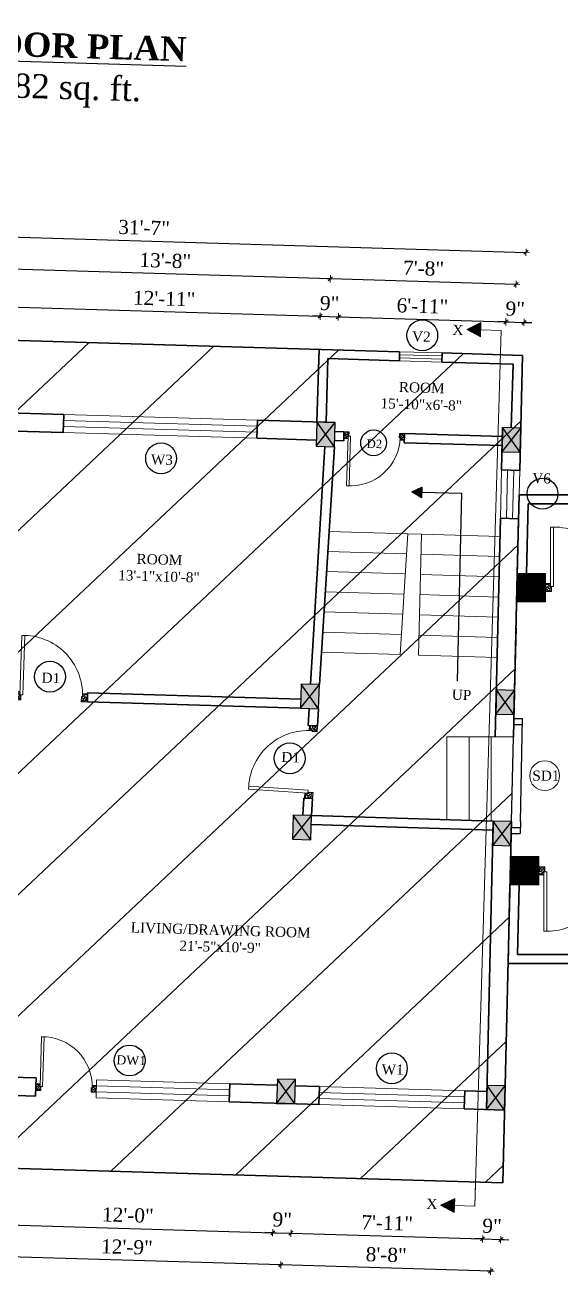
# Model space of a CAD drawing. Header units: inches. Extents: x 4069 to 291496, y -47643 to 12535.
# Drawn here: x 132192 to 132457, y -21472 to -20852 of the extents above; entities that cross this region are included whole.
import ezdxf

# ---------------------------------------------------------------- set-up
doc = ezdxf.new("R2010")
doc.units = ezdxf.units.IN
doc.header["$LTSCALE"] = 5
doc.header["$MEASUREMENT"] = 0
for name, color, linetype, lineweight in [('A-WALL', 7, 'Continuous', 9), ('Dimension', 7, 'Continuous', 18), ('DOOR', 62, 'Continuous', 0), ('Dw', 2, 'Continuous', 18), ('tefriş', 30, 'Continuous', 9)]:
    doc.layers.add(name, color=color, linetype=linetype, lineweight=lineweight)
doc.layers.add('dim line', color=7, linetype='Continuous', lineweight=15, true_color=0xfab2b2)
doc.layers.add('TEXT', color=6, linetype='Continuous')
doc.layers.add('WALL', color=7, linetype='Continuous')
doc.styles.add('ordinary', font='times.ttf')
doc.dimstyles.new('Copy of 96', dxfattribs={"dimtxt": 7, "dimasz": 4, "dimexe": 0.5, "dimexo": 0.5, "dimgap": 3, "dimtad": 1, "dimdec": 1, "dimzin": 11, "dimdsep": 46, "dimlunit": 4, "dimtxsty": 'ordinary', "dimblk": 'OBLIQUE', "dimcen": 0.09, "dimse1": 1, "dimse2": 1, "dimclrt": 6, "dimazin": 0, "dimtfac": 1, "dimtdec": 1, "dimtix": 1, "dimtmove": 2, "dimatfit": 3, "dimldrblk": 'leader', "dimfxl": 0.5, "dimfxlon": 1, "dimtolj": 1, "dimtzin": 0, "dimarcsym": 0})

# ---------------------------------------------------------------- blocks, each defined once
blk = doc.blocks.new('C1a')
at = {"color": 1, "ltscale": 5}
for p, q in [((18657.75, 4625.76), (18648.75, 4625.76)), ((18648.75, 4625.76), (18648.82, 4613.76)), ((18657.82, 4613.76), (18657.75, 4625.76)), ((18648.82, 4613.76), (18657.82, 4613.76))]:
    blk.add_line(p, q, dxfattribs=at)
blk = doc.blocks.new('A$C27B36B59')
at = {"layer": 'DOOR'}
for p, q in [((0, 4), (0, 0)), ((2.5, 4), (0, 4)), ((0, 0), (3, 0)), ((2.5, 2.5), (2.5, 4)), ((3, 2.5), (2.5, 2.5)), ((3, 0), (3, 2.5))]:
    blk.add_line(p, q, dxfattribs=at)
for centre, radius, start, end in [((-1.4, -0.54), 4.75, 22.14107, 72.83803), ((1.34, 2.09), 1.64, 45.13802, 144.89476), ((2.21, 0.3), 2.49, 83.31492, 152.65798), ((0.13, 0.37), 2.05, 349.48753, 93.68048), ((1.96, -0.47), 2.01, 58.74475, 166.49498), ((-0.06, 0.32), 1.13, 343.54197, 86.94698), ((2.08, -0.4), 1.17, 38.28162, 160.15192)]:
    blk.add_arc(centre, radius, start, end, dxfattribs=at)
blk = doc.blocks.new('D2')
at = {"layer": 'DOOR'}
for p, q in [((74473.95, 24047.59), (74473.95, 24018.09)), ((74473.95, 24047.59), (74475.45, 24047.59)), ((74475.45, 24047.59), (74475.45, 24018.13))]:
    blk.add_line(p, q, dxfattribs=at)
blk.add_arc((74473.95, 24047.59), 29.5, 180, 272.9146, dxfattribs=at)
at = {"layer": 'DOOR', "xscale": -1, "rotation": 180}
blk.add_blockref('A$C27B36B59', (74441.95, 24050.09), dxfattribs=at)
at = {"layer": 'DOOR', "rotation": 180}
blk.add_blockref('A$C27B36B59', (74477.95, 24050.09), dxfattribs=at)
blk = doc.blocks.new('x-x')
at = {"ltscale": 5}
for points in [[(11364.03, -701.52), (11364.03, -694.51), (11357.15, -698.09)], [(11364.03, -1135.52), (11364.03, -1128.51), (11357.15, -1132.09)]]:
    blk.add_hatch(color=256, dxfattribs=at).paths.add_polyline_path(points)
for p, q in [((11364.03, -694.51), (11357.15, -698.09)), ((11364.03, -701.52), (11364.03, -694.51)), ((11357.15, -698.09), (11364.03, -701.52)), ((11374.13, -698.09), (11364.03, -698.09)), ((11374.13, -698.09), (11374.13, -1132.09)), ((11364.03, -1128.51), (11357.15, -1132.09)), ((11364.03, -1135.52), (11364.03, -1128.51)), ((11357.15, -1132.09), (11364.03, -1135.52)), ((11374.13, -1132.09), (11364.03, -1132.09))]:
    blk.add_line(p, q, dxfattribs=at)
at = {"layer": 'A-WALL', "color": 1, "ltscale": 5}
blk.add_line((11374.13, -1120.09), (11374.13, -1132.09), dxfattribs=at)
at = {"layer": 'TEXT', "style": 'ordinary'}
for p in [(11350.08, -700.97), (11350.08, -1134.1)]:
    blk.add_text('X', height=5, dxfattribs=at).set_placement(p)
blk = doc.blocks.new('oblique')
at = {"color": 0, "lineweight": -2}
blk.add_line((0.25, 0.25), (-0.25, -0.25), dxfattribs=at)
at = {"layer": 'dim line', "lineweight": 9}
for p, q in [((-0.4375, 0), (0.4375, 0)), ((0, 0.4375), (0, -0.4375))]:
    blk.add_line(p, q, dxfattribs=at)
blk = doc.blocks.new('*D3488')
at = {"layer": 'A-WALL', "color": 0, "lineweight": -2, "ltscale": 50, "transparency": 16777216}
blk.add_line((132422.38, -21469.23), (132318.42, -21466.12), dxfattribs=at)
at = {"layer": 'Defpoints', "color": 0, "ltscale": 50, "transparency": 16777216}
for p in [(132320.81, -21386.23), (132424.76, -21389.33), (132318.42, -21466.12)]:
    blk.add_point(p, dxfattribs=at)
at = {"layer": 'A-WALL', "color": 0, "lineweight": -2, "ltscale": 50, "transparency": 16777216, "xscale": 4, "yscale": 4, "zscale": 4}
for p, rotation in [((132318.42, -21466.12), 178.289985427954), ((132422.38, -21469.23), 358.289985427954)]:
    blk.add_blockref('oblique', p, dxfattribs=dict(at, rotation=rotation))
at = {"layer": 'A-WALL', "color": 6, "ltscale": 50, "transparency": 16777216, "insert": (132370.6, -21461.12), "char_height": 7, "attachment_point": 5, "rotation": 358.28999, "style": 'ordinary'}
blk.add_mtext('\\A1;8\'-8"', dxfattribs=at)
blk = doc.blocks.new('_OBLIQUE')
at = {"color": 0, "linetype": 'ByBlock'}
blk.add_line((-0.5, -0.5), (0.5, 0.5), dxfattribs=at)
blk = doc.blocks.new('leader')
at = {"layer": 'Dimension'}
for p, q in [((0, -4.33), (0, 4.33)), ((-4.42, 0), (4.42, 0))]:
    blk.add_line(p, q, dxfattribs=at)
blk = doc.blocks.new('*D3489')
at = {"layer": 'A-WALL', "color": 0, "lineweight": -2, "ltscale": 50, "transparency": 16777216}
blk.add_line((132318.42, -21466.12), (132165.49, -21461.56), dxfattribs=at)
at = {"layer": 'Defpoints', "color": 0, "ltscale": 50, "transparency": 16777216}
for p in [(132167.88, -21381.66), (132320.81, -21386.23), (132165.49, -21461.56)]:
    blk.add_point(p, dxfattribs=at)
at = {"layer": 'A-WALL', "color": 0, "lineweight": -2, "ltscale": 50, "transparency": 16777216, "xscale": 4, "yscale": 4, "zscale": 4}
for p, rotation in [((132165.49, -21461.56), 178.2899854279597), ((132318.42, -21466.12), 358.2899854279598)]:
    blk.add_blockref('oblique', p, dxfattribs=dict(at, rotation=rotation))
at = {"layer": 'A-WALL', "color": 6, "ltscale": 50, "transparency": 16777216, "insert": (132242.15, -21457.27), "char_height": 7, "attachment_point": 5, "rotation": 358.28999, "style": 'ordinary'}
blk.add_mtext('\\A1;12\'-9"', dxfattribs=at)
blk = doc.blocks.new('*D3492')
at = {"layer": 'A-WALL', "color": 0, "lineweight": -2, "ltscale": 50, "transparency": 16777216}
blk.add_line((132426.37, -21486.38), (131853.62, -21469.28), dxfattribs=at)
at = {"layer": 'Defpoints', "color": 0, "ltscale": 50, "transparency": 16777216}
for p in [(131856.52, -21372.37), (132429.26, -21389.47), (131853.62, -21469.28)]:
    blk.add_point(p, dxfattribs=at)
at = {"layer": 'A-WALL', "color": 0, "lineweight": -2, "ltscale": 50, "transparency": 16777216, "xscale": 4, "yscale": 4, "zscale": 4}
for p, rotation in [((131853.62, -21469.28), 178.2899854279597), ((132426.37, -21486.38), 358.2899854279598)]:
    blk.add_blockref('oblique', p, dxfattribs=dict(at, rotation=rotation))
at = {"layer": 'A-WALL', "color": 6, "ltscale": 50, "transparency": 16777216, "insert": (132140.19, -21471.26), "char_height": 7, "attachment_point": 5, "rotation": 358.28999, "style": 'ordinary'}
blk.add_mtext('\\A1;47\'-9"', dxfattribs=at)
blk = doc.blocks.new('*D3446')
at = {"layer": 'A-WALL', "color": 0, "lineweight": -2, "ltscale": 50, "transparency": 16777216}
blk.add_line((132182.95, -20991.57), (132337.88, -20996.19), dxfattribs=at)
at = {"layer": 'Defpoints', "color": 0, "ltscale": 50, "transparency": 16777216}
for p in [(132337.88, -20996.19), (132181.38, -21043.92), (132336.31, -21048.54)]:
    blk.add_point(p, dxfattribs=at)
at = {"layer": 'A-WALL', "color": 0, "lineweight": -2, "ltscale": 50, "transparency": 16777216, "xscale": 4, "yscale": 4, "zscale": 4}
for p, rotation in [((132182.95, -20991.57), 178.2899854279597), ((132337.88, -20996.19), 358.2899854279598)]:
    blk.add_blockref('oblique', p, dxfattribs=dict(at, rotation=rotation))
at = {"layer": 'A-WALL', "color": 6, "ltscale": 50, "transparency": 16777216, "insert": (132260.6, -20987.38), "char_height": 7, "attachment_point": 5, "rotation": 358.28999, "style": 'ordinary'}
blk.add_mtext('\\A1;12\'-11"', dxfattribs=at)
blk = doc.blocks.new('*D3447')
at = {"layer": 'A-WALL', "color": 0, "lineweight": -2, "ltscale": 50, "transparency": 16777216}
for p, q in [((132337.88, -20996.19), (132333.88, -20996.07)), ((132337.88, -20996.19), (132346.87, -20996.46)), ((132346.87, -20996.46), (132350.87, -20996.58))]:
    blk.add_line(p, q, dxfattribs=at)
at = {"layer": 'Defpoints', "color": 0, "ltscale": 50, "transparency": 16777216}
for p in [(132346.87, -20996.46), (132336.31, -21048.54), (132345.31, -21048.81)]:
    blk.add_point(p, dxfattribs=at)
at = {"layer": 'A-WALL', "color": 0, "lineweight": -2, "ltscale": 50, "transparency": 16777216, "xscale": 4, "yscale": 4, "zscale": 4}
for p, rotation in [((132337.88, -20996.19), 358.2899854279598), ((132346.87, -20996.46), 178.2899854279597)]:
    blk.add_blockref('oblique', p, dxfattribs=dict(at, rotation=rotation))
at = {"layer": 'A-WALL', "color": 6, "ltscale": 50, "transparency": 16777216, "insert": (132342.57, -20989.76), "char_height": 7, "attachment_point": 5, "rotation": 358.28999, "style": 'ordinary'}
blk.add_mtext('\\A1;9"', dxfattribs=at)
blk = doc.blocks.new('*D3448')
at = {"layer": 'A-WALL', "color": 0, "lineweight": -2, "ltscale": 50, "transparency": 16777216}
blk.add_line((132346.87, -20996.46), (132429.84, -20998.94), dxfattribs=at)
at = {"layer": 'Defpoints', "color": 0, "ltscale": 50, "transparency": 16777216}
for p in [(132429.84, -20998.94), (132345.31, -21048.81), (132428.27, -21051.29)]:
    blk.add_point(p, dxfattribs=at)
at = {"layer": 'A-WALL', "color": 0, "lineweight": -2, "ltscale": 50, "transparency": 16777216, "xscale": 4, "yscale": 4, "zscale": 4}
for p, rotation in [((132346.87, -20996.46), 178.2899854279597), ((132429.84, -20998.94), 358.2899854279598)]:
    blk.add_blockref('oblique', p, dxfattribs=dict(at, rotation=rotation))
at = {"layer": 'A-WALL', "color": 6, "ltscale": 50, "transparency": 16777216, "insert": (132388.55, -20991.14), "char_height": 7, "attachment_point": 5, "rotation": 358.28999, "style": 'ordinary'}
blk.add_mtext('\\A1;6\'-11"', dxfattribs=at)
blk = doc.blocks.new('*D3449')
at = {"layer": 'A-WALL', "color": 0, "lineweight": -2, "ltscale": 50, "transparency": 16777216}
for p, q in [((132429.84, -20998.94), (132425.84, -20998.82)), ((132429.84, -20998.94), (132438.83, -20999.21)), ((132438.83, -20999.21), (132442.83, -20999.33))]:
    blk.add_line(p, q, dxfattribs=at)
at = {"layer": 'Defpoints', "color": 0, "ltscale": 50, "transparency": 16777216}
for p in [(132438.83, -20999.21), (132428.27, -21051.29), (132437.27, -21051.56)]:
    blk.add_point(p, dxfattribs=at)
at = {"layer": 'A-WALL', "color": 0, "lineweight": -2, "ltscale": 50, "transparency": 16777216, "xscale": 4, "yscale": 4, "zscale": 4}
for p, rotation in [((132429.84, -20998.94), 358.2899854279598), ((132438.83, -20999.21), 178.2899854279597)]:
    blk.add_blockref('oblique', p, dxfattribs=dict(at, rotation=rotation))
at = {"layer": 'A-WALL', "color": 6, "ltscale": 50, "transparency": 16777216, "insert": (132434.53, -20992.51), "char_height": 7, "attachment_point": 5, "rotation": 358.28999, "style": 'ordinary'}
blk.add_mtext('\\A1;9"', dxfattribs=at)
blk = doc.blocks.new('*D3450')
at = {"layer": 'A-WALL', "color": 0, "lineweight": -2, "ltscale": 50, "transparency": 16777216}
blk.add_line((132434.89, -20980.4), (132342.93, -20977.66), dxfattribs=at)
at = {"layer": 'Defpoints', "color": 0, "ltscale": 50, "transparency": 16777216}
for p in [(132342.93, -20977.66), (132340.81, -21048.68), (132432.77, -21051.42)]:
    blk.add_point(p, dxfattribs=at)
at = {"layer": 'A-WALL', "color": 0, "lineweight": -2, "ltscale": 50, "transparency": 16777216, "xscale": 4, "yscale": 4, "zscale": 4}
for p, rotation in [((132342.93, -20977.66), 178.2899854279555), ((132434.89, -20980.4), 358.2899854279555)]:
    blk.add_blockref('oblique', p, dxfattribs=dict(at, rotation=rotation))
at = {"layer": 'A-WALL', "color": 6, "ltscale": 50, "transparency": 16777216, "insert": (132389.11, -20972.46), "char_height": 7, "attachment_point": 5, "rotation": 358.28999, "style": 'ordinary'}
blk.add_mtext('\\A1;7\'-8"', dxfattribs=at)
blk = doc.blocks.new('*D3451')
at = {"layer": 'A-WALL', "color": 0, "lineweight": -2, "ltscale": 50, "transparency": 16777216}
blk.add_line((132342.93, -20977.66), (132179, -20972.77), dxfattribs=at)
at = {"layer": 'Defpoints', "color": 0, "ltscale": 50, "transparency": 16777216}
for p in [(132179, -20972.77), (132176.88, -21043.78), (132340.81, -21048.68)]:
    blk.add_point(p, dxfattribs=at)
at = {"layer": 'A-WALL', "color": 0, "lineweight": -2, "ltscale": 50, "transparency": 16777216, "xscale": 4, "yscale": 4, "zscale": 4}
for p, rotation in [((132179, -20972.77), 178.2899854279597), ((132342.93, -20977.66), 358.2899854279598)]:
    blk.add_blockref('oblique', p, dxfattribs=dict(at, rotation=rotation))
at = {"layer": 'A-WALL', "color": 6, "ltscale": 50, "transparency": 16777216, "insert": (132261.16, -20968.65), "char_height": 7, "attachment_point": 5, "rotation": 358.28999, "style": 'ordinary'}
blk.add_mtext('\\A1;13\'-8"', dxfattribs=at)
blk = doc.blocks.new('*D3453')
at = {"layer": 'A-WALL', "color": 0, "lineweight": -2, "ltscale": 50, "transparency": 16777216}
blk.add_line((132061.04, -20953.22), (132439.87, -20964.53), dxfattribs=at)
at = {"layer": 'Defpoints', "color": 0, "ltscale": 50, "transparency": 16777216}
for p in [(132439.87, -20964.53), (132058.44, -21040.25), (132437.27, -21051.56)]:
    blk.add_point(p, dxfattribs=at)
at = {"layer": 'A-WALL', "color": 0, "lineweight": -2, "ltscale": 50, "transparency": 16777216, "xscale": 4, "yscale": 4, "zscale": 4}
for p, rotation in [((132061.04, -20953.22), 178.2899854279597), ((132439.87, -20964.53), 358.2899854279598)]:
    blk.add_blockref('oblique', p, dxfattribs=dict(at, rotation=rotation))
at = {"layer": 'A-WALL', "color": 6, "ltscale": 50, "transparency": 16777216, "insert": (132250.65, -20952.31), "char_height": 7, "attachment_point": 5, "rotation": 358.28999, "style": 'ordinary'}
blk.add_mtext('\\A1;31\'-7"', dxfattribs=at)
blk = doc.blocks.new('*D3459')
at = {"layer": 'A-WALL', "color": 0, "lineweight": -2, "ltscale": 50, "transparency": 16777216}
blk.add_line((132170.46, -21445.9), (132314.4, -21450.19), dxfattribs=at)
at = {"layer": 'Defpoints', "color": 0, "ltscale": 50, "transparency": 16777216}
for p in [(132172.37, -21381.8), (132316.31, -21386.1), (132314.4, -21450.19)]:
    blk.add_point(p, dxfattribs=at)
at = {"layer": 'A-WALL', "color": 0, "lineweight": -2, "ltscale": 50, "transparency": 16777216, "xscale": 4, "yscale": 4, "zscale": 4}
for p, rotation in [((132170.46, -21445.9), 178.2899854279597), ((132314.4, -21450.19), 358.2899854279598)]:
    blk.add_blockref('oblique', p, dxfattribs=dict(at, rotation=rotation))
at = {"layer": 'A-WALL', "color": 6, "ltscale": 50, "transparency": 16777216, "insert": (132242.62, -21441.49), "char_height": 7, "attachment_point": 5, "rotation": 358.28999, "style": 'ordinary'}
blk.add_mtext('\\A1;12\'-0"', dxfattribs=at)
blk = doc.blocks.new('*D3460')
at = {"layer": 'A-WALL', "color": 0, "lineweight": -2, "ltscale": 50, "transparency": 16777216}
for p, q in [((132314.4, -21450.19), (132310.4, -21450.07)), ((132314.4, -21450.19), (132323.39, -21450.46)), ((132323.39, -21450.46), (132327.39, -21450.58))]:
    blk.add_line(p, q, dxfattribs=at)
at = {"layer": 'Defpoints', "color": 0, "ltscale": 50, "transparency": 16777216}
for p in [(132316.31, -21386.1), (132325.31, -21386.36), (132323.39, -21450.46)]:
    blk.add_point(p, dxfattribs=at)
at = {"layer": 'A-WALL', "color": 0, "lineweight": -2, "ltscale": 50, "transparency": 16777216, "xscale": 4, "yscale": 4, "zscale": 4}
for p, rotation in [((132314.4, -21450.19), 358.2899854279598), ((132323.39, -21450.46), 178.2899854279597)]:
    blk.add_blockref('oblique', p, dxfattribs=dict(at, rotation=rotation))
at = {"layer": 'A-WALL', "color": 6, "ltscale": 50, "transparency": 16777216, "insert": (132319.09, -21443.76), "char_height": 7, "attachment_point": 5, "rotation": 358.28999, "style": 'ordinary'}
blk.add_mtext('\\A1;9"', dxfattribs=at)
blk = doc.blocks.new('*D3461')
at = {"layer": 'A-WALL', "color": 0, "lineweight": -2, "ltscale": 50, "transparency": 16777216}
blk.add_line((132323.39, -21450.46), (132418.35, -21453.3), dxfattribs=at)
at = {"layer": 'Defpoints', "color": 0, "ltscale": 50, "transparency": 16777216}
for p in [(132325.31, -21386.36), (132420.26, -21389.2), (132418.35, -21453.3)]:
    blk.add_point(p, dxfattribs=at)
at = {"layer": 'A-WALL', "color": 0, "lineweight": -2, "ltscale": 50, "transparency": 16777216, "xscale": 4, "yscale": 4, "zscale": 4}
for p, rotation in [((132323.39, -21450.46), 178.2899854279597), ((132418.35, -21453.3), 358.2899854279598)]:
    blk.add_blockref('oblique', p, dxfattribs=dict(at, rotation=rotation))
at = {"layer": 'A-WALL', "color": 6, "ltscale": 50, "transparency": 16777216, "insert": (132371.07, -21445.31), "char_height": 7, "attachment_point": 5, "rotation": 358.28999, "style": 'ordinary'}
blk.add_mtext('\\A1;7\'-11"', dxfattribs=at)
blk = doc.blocks.new('*D3462')
at = {"layer": 'A-WALL', "color": 0, "lineweight": -2, "ltscale": 50, "transparency": 16777216}
for p, q in [((132418.35, -21453.3), (132414.35, -21453.18)), ((132418.35, -21453.3), (132427.35, -21453.57)), ((132427.35, -21453.57), (132431.34, -21453.69))]:
    blk.add_line(p, q, dxfattribs=at)
at = {"layer": 'Defpoints', "color": 0, "ltscale": 50, "transparency": 16777216}
for p in [(132420.26, -21389.2), (132429.26, -21389.47), (132427.35, -21453.57)]:
    blk.add_point(p, dxfattribs=at)
at = {"layer": 'A-WALL', "color": 0, "lineweight": -2, "ltscale": 50, "transparency": 16777216, "xscale": 4, "yscale": 4, "zscale": 4}
for p, rotation in [((132418.35, -21453.3), 358.2899854279598), ((132427.35, -21453.57), 178.2899854279597)]:
    blk.add_blockref('oblique', p, dxfattribs=dict(at, rotation=rotation))
at = {"layer": 'A-WALL', "color": 6, "ltscale": 50, "transparency": 16777216, "insert": (132423.04, -21446.86), "char_height": 7, "attachment_point": 5, "rotation": 358.28999, "style": 'ordinary'}
blk.add_mtext('\\A1;9"', dxfattribs=at)

msp = doc.modelspace()

# ---------------------------------------------------------------- hatches: boundary and pattern name
at = {"layer": 'A-WALL', "ltscale": 5}
h = msp.add_hatch(dxfattribs=at)
h.set_pattern_fill('ANSI31', color=256)
h.set_pattern_definition([(45, (108013.48338, -22776.31467), (-0.08838834765, 0.08838834765), [])])
h.paths.add_polyline_path([(132435.5614, -21137.59353), (132449.5614, -21137.59353), (132449.5614, -21123.59353), (132435.5614, -21123.59353)])
h = msp.add_hatch(dxfattribs=at)
h.set_pattern_fill('ANSI31', color=256)
h.set_pattern_definition([(45, (107900.53767, -22767.597), (-0.08838834765, 0.08838834765), [])])
h.paths.add_polyline_path([(132432.2368, -21263.87586), (132432.2368, -21277.87586), (132446.2368, -21277.87586), (132446.2368, -21263.87586)])
at = {"layer": 'WALL', "linetype": 'ByBlock', "ltscale": 5, "true_color": 0xf8991e}
h = msp.add_hatch(dxfattribs=at)
h.set_pattern_fill('ANSI31', color=30, scale=350, angle=-1.71001457)
h.set_pattern_definition([(43.29, (125502.7, -17903.716), (-29.99899, 31.8453), [])])
h.paths.add_polyline_path([(131835.00906, -21407.74277), (132079.94389, -21004.87244), (132438.23225, -21015.56887), (132428.4074, -21425.45823)])
h = msp.add_hatch(color=30, dxfattribs=at)
h.dxf.hatch_style = 1
h.paths.add_polyline_path([(132340.63248, -21054.67382), (132335.95544, -21060.53686), (132344.95143, -21060.80543)])
h.paths.add_polyline_path([(132344.95143, -21060.80543), (132345.30952, -21048.81077), (132340.63248, -21054.67382)])
h.paths.add_polyline_path([(132340.63248, -21054.67382), (132345.30952, -21048.81077), (132336.31353, -21048.5422)])
h.paths.add_polyline_path([(132336.31353, -21048.5422), (132335.95544, -21060.53686), (132340.63248, -21054.67382)])
h = msp.add_hatch(color=30, dxfattribs=at)
h.dxf.hatch_style = 1
h.paths.add_polyline_path([(132436.98432, -21063.553), (132432.6284, -21057.42029), (132427.98816, -21063.28443)])
h.paths.add_polyline_path([(132436.98432, -21063.553), (132437.26864, -21051.55614), (132432.6284, -21057.42029)])
h.paths.add_polyline_path([(132437.26864, -21051.55614), (132428.27247, -21051.28757), (132432.6284, -21057.42029)])
h.paths.add_polyline_path([(132432.6284, -21057.42029), (132428.27247, -21051.28757), (132427.98816, -21063.28443)])
at = {"layer": 'WALL', "linetype": 'ByBlock', "ltscale": 5}
msp.add_hatch(color=2, dxfattribs=at).paths.add_polyline_path([(132383.33523, -21083.12581), (132388.2659, -21080.86936), (132388.10929, -21086.11526)])
at = {"layer": 'WALL', "linetype": 'ByBlock', "ltscale": 5, "true_color": 0xf8991e}
h = msp.add_hatch(color=30, dxfattribs=at)
h.dxf.hatch_style = 1
h.paths.add_polyline_path([(132332.79865, -21184.49786), (132328.1216, -21190.36091), (132337.1176, -21190.62948)])
h.paths.add_polyline_path([(132337.1176, -21190.62948), (132337.47569, -21178.63482), (132332.79865, -21184.49786)])
h.paths.add_polyline_path([(132332.79865, -21184.49786), (132337.47569, -21178.63482), (132328.4797, -21178.36625)])
h.paths.add_polyline_path([(132328.4797, -21178.36625), (132328.1216, -21190.36091), (132332.79865, -21184.49786)])
h = msp.add_hatch(color=30, dxfattribs=at)
h.dxf.hatch_style = 1
h.paths.add_polyline_path([(132433.90421, -21193.51897), (132429.54829, -21187.38625), (132424.90805, -21193.25039)])
h.paths.add_polyline_path([(132433.90421, -21193.51897), (132434.18853, -21181.52211), (132429.54829, -21187.38625)])
h.paths.add_polyline_path([(132434.18853, -21181.52211), (132425.19237, -21181.25354), (132429.54829, -21187.38625)])
h.paths.add_polyline_path([(132429.54829, -21187.38625), (132425.19237, -21181.25354), (132424.90805, -21193.25039)])
h = msp.add_hatch(color=30, dxfattribs=at)
h.dxf.hatch_style = 1
h.paths.add_polyline_path([(132328.88173, -21249.40989), (132324.20469, -21255.27293), (132333.20068, -21255.5415)])
h.paths.add_polyline_path([(132333.20068, -21255.5415), (132333.55877, -21243.54684), (132328.88173, -21249.40989)])
h.paths.add_polyline_path([(132328.88173, -21249.40989), (132333.55877, -21243.54684), (132324.56278, -21243.27827)])
h.paths.add_polyline_path([(132324.56278, -21243.27827), (132324.20469, -21255.27293), (132328.88173, -21249.40989)])
h = msp.add_hatch(color=30, dxfattribs=at)
h.dxf.hatch_style = 1
h.paths.add_polyline_path([(132432.36416, -21258.50195), (132428.00823, -21252.36923), (132423.36799, -21258.23338)])
h.paths.add_polyline_path([(132432.36416, -21258.50195), (132432.64847, -21246.50509), (132428.00823, -21252.36923)])
h.paths.add_polyline_path([(132432.64847, -21246.50509), (132423.65231, -21246.23652), (132428.00823, -21252.36923)])
h.paths.add_polyline_path([(132428.00823, -21252.36923), (132423.65231, -21246.23652), (132423.36799, -21258.23338)])
h = msp.add_hatch(color=30, dxfattribs=at)
h.dxf.hatch_style = 1
h.paths.add_polyline_path([(132320.98763, -21380.23258), (132316.31059, -21386.09562), (132325.30658, -21386.36419)])
h.paths.add_polyline_path([(132325.30658, -21386.36419), (132325.66468, -21374.36954), (132320.98763, -21380.23258)])
h.paths.add_polyline_path([(132320.98763, -21380.23258), (132325.66468, -21374.36954), (132316.66868, -21374.10097)])
h.paths.add_polyline_path([(132316.66868, -21374.10097), (132316.31059, -21386.09562), (132320.98763, -21380.23258)])
h = msp.add_hatch(color=30, dxfattribs=at)
h.dxf.hatch_style = 1
h.paths.add_polyline_path([(132429.26035, -21389.46765), (132424.90443, -21383.33494), (132420.26419, -21389.19908)])
h.paths.add_polyline_path([(132429.26035, -21389.46765), (132429.54467, -21377.4708), (132424.90443, -21383.33494)])
h.paths.add_polyline_path([(132429.54467, -21377.4708), (132420.54851, -21377.20222), (132424.90443, -21383.33494)])
h.paths.add_polyline_path([(132424.90443, -21383.33494), (132420.54851, -21377.20222), (132420.26419, -21389.19908)])

# ---------------------------------------------------------------- linework, layer by layer
at = {"color": 1, "ltscale": 5}
for p, q in [((132335.95544, -21060.53686), (132345.30952, -21048.81077)), ((132344.95143, -21060.80543), (132336.31353, -21048.5422)), ((132427.98816, -21063.28443), (132437.26864, -21051.55614)), ((132436.98432, -21063.553), (132428.27247, -21051.28757)), ((132341.99217, -21112.74017), (132341.65775, -21112.71896)), ((132328.1216, -21190.36091), (132337.47569, -21178.63482)), ((132337.1176, -21190.62948), (132328.4797, -21178.36625)), ((132424.90805, -21193.25039), (132434.18853, -21181.52211)), ((132433.90421, -21193.51897), (132425.19237, -21181.25354)), ((132324.20469, -21255.27293), (132333.55877, -21243.54684)), ((132333.20068, -21255.5415), (132324.56278, -21243.27827)), ((132432.64847, -21246.50509), (132423.36799, -21258.23338)), ((132432.36416, -21258.50195), (132423.65231, -21246.23652)), ((132316.31059, -21386.09562), (132325.66468, -21374.36954)), ((132325.30658, -21386.36419), (132316.66868, -21374.10097)), ((132420.26419, -21389.19908), (132429.54467, -21377.4708)), ((132429.26035, -21389.46765), (132420.54851, -21377.20222))]:
    msp.add_line(p, q, dxfattribs=at)
at = {"layer": 'A-WALL', "lineweight": 30}
for p, q in [((132377.25937, -21013.74857), (132079.94389, -21004.87244)), ((132336.31353, -21048.5422), (132337.3878, -21012.55824)), ((132340.81153, -21048.67649), (132341.75152, -21017.19052)), ((132377.12509, -21018.24657), (132341.75152, -21017.19052)), ((132377.12509, -21018.24657), (132377.25937, -21013.74857)), ((132398.11574, -21018.87323), (132398.25002, -21014.37523)), ((132438.12159, -21015.56557), (132398.25002, -21014.37523)), ((132436.77108, -21072.55065), (132438.12159, -21015.56557)), ((132433.48931, -21019.92928), (132398.11574, -21018.87323)), ((132433.48931, -21019.92928), (132432.54932, -21051.41525)), ((132210.86942, -21044.79716), (132154.01446, -21043.0998)), ((132210.60085, -21053.79316), (132210.86942, -21044.79716)), ((132306.5581, -21056.65789), (132306.82667, -21047.6619)), ((132345.30952, -21048.81077), (132306.82667, -21047.6619)), ((132210.60085, -21053.79316), (132181.11399, -21052.91285)), ((132349.67323, -21053.44305), (132345.17524, -21053.30877)), ((132349.67323, -21053.44305), (132349.53895, -21057.94105)), ((132379.65867, -21054.33825), (132379.52439, -21058.83624)), ((132428.19352, -21055.78722), (132379.65867, -21054.33825)), ((132427.77492, -21072.28207), (132428.27247, -21051.28757)), ((132336.04496, -21057.5382), (132306.5581, -21056.65789)), ((132340.27092, -21060.6657), (132333.16021, -21178.50598)), ((132344.95143, -21060.80543), (132337.47569, -21178.63482)), ((132349.53895, -21057.94105), (132345.04095, -21057.80676)), ((132428.05924, -21060.28521), (132379.52439, -21058.83624)), ((132427.77492, -21072.28207), (132436.77108, -21072.55065)), ((132435.5614, -21123.59353), (132436.48567, -21084.59353)), ((132436.48567, -21084.59353), (132499.44766, -21084.59353)), ((132440.06266, -21123.59353), (132440.88029, -21089.09353)), ((132440.88029, -21089.09353), (132503.94766, -21089.09353)), ((132424.64132, -21204.50509), (132427.2063, -21096.27488)), ((132427.2063, -21096.27488), (132436.20247, -21096.54345)), ((132434.18853, -21181.52211), (132436.20247, -21096.54345)), ((132435.5614, -21123.59353), (132433.64385, -21204.50509)), ((132433.90421, -21193.51897), (132434.92304, -21150.52909)), ((132222.55514, -21187.2093), (132222.68943, -21182.7113)), ((132222.68943, -21182.7113), (132328.25589, -21185.86291)), ((132222.55514, -21187.2093), (132328.1216, -21190.36091)), ((132332.43708, -21190.48974), (132331.92487, -21198.97824)), ((132337.1176, -21190.62948), (132336.54684, -21199.11622)), ((132331.92487, -21198.97824), (132336.54684, -21199.11622)), ((132329.7555, -21234.92951), (132329.24329, -21243.41801)), ((132329.7555, -21234.92951), (132334.12953, -21235.0601)), ((132334.12953, -21235.0601), (132333.55877, -21243.54684)), ((132333.55877, -21243.54684), (132423.65231, -21246.23652)), ((132420.26419, -21389.19908), (132423.65231, -21246.23652)), ((132428.4074, -21425.45823), (132432.64847, -21246.50509)), ((132333.42449, -21248.04484), (132423.51803, -21250.73451)), ((132431.90501, -21277.87586), (132430.98073, -21316.87586)), ((132436.40627, -21277.87586), (132435.58864, -21312.37586)), ((132691.51445, -21312.37586), (132435.58864, -21312.37586)), ((132696.01445, -21316.87586), (132430.98073, -21316.87586)), ((132172.64329, -21372.80253), (132197.13246, -21373.53364)), ((132196.8639, -21382.52963), (132197.13246, -21373.53364)), ((132292.82114, -21385.39436), (132293.08971, -21376.39837)), ((132293.08971, -21376.39837), (132316.57916, -21377.09963)), ((132325.57515, -21377.3682), (132337.56989, -21377.72629)), ((132337.30133, -21386.72229), (132337.56989, -21377.72629)), ((132139.88928, -21380.8287), (132196.8639, -21382.52963)), ((132409.26926, -21388.87084), (132409.53783, -21379.87484)), ((132409.53783, -21379.87484), (132420.47611, -21380.25712)), ((132292.82114, -21385.39436), (132337.30133, -21386.72229)), ((132409.26926, -21388.87084), (132429.26035, -21389.46765)), ((131835.00906, -21407.74277), (132428.4074, -21425.45823))]:
    msp.add_line(p, q, dxfattribs=at)
at = {"layer": 'A-WALL', "ltscale": 5}
for p, q in [((132411.64385, -21204.50509), (132400.64385, -21204.50509)), ((132400.64385, -21204.50509), (132400.64385, -21245.54962)), ((132422.64385, -21204.50509), (132411.64385, -21204.50509)), ((132411.64385, -21204.50509), (132411.64385, -21245.87801)), ((132433.64385, -21204.50509), (132422.64385, -21204.50509)), ((132422.64385, -21204.50509), (132422.64385, -21246.20641)), ((132424.64132, -21204.50509), (132433.64385, -21204.50509))]:
    msp.add_line(p, q, dxfattribs=at)
for points in [[(132435.5614, -21137.59353), (132449.5614, -21137.59353), (132449.5614, -21123.59353), (132435.5614, -21123.59353)], [(132432.2368, -21263.87586), (132446.2368, -21263.87586), (132446.2368, -21277.87586), (132432.2368, -21277.87586)]]:
    msp.add_lwpolyline(points, close=True, dxfattribs=at)
msp.add_circle((132449.1155, -21223.79641), 7.38406, dxfattribs=at)
at = {"layer": 'Dw', "color": 3}
for p, q in [((132398.1605, -21017.3739), (132377.16985, -21016.74724)), ((132398.20526, -21015.87456), (132377.21461, -21015.2479)), ((132398.25002, -21014.37523), (132377.25937, -21013.74857)), ((132398.11574, -21018.87323), (132377.12509, -21018.24657)), ((132210.7799, -21047.79583), (132306.73714, -21050.66056)), ((132210.86942, -21044.79716), (132306.82667, -21047.6619)), ((132210.60085, -21053.79316), (132306.5581, -21056.65789)), ((132210.69037, -21050.79449), (132306.64762, -21053.65922)), ((132427.77426, -21072.30974), (132427.20565, -21096.30255)), ((132430.77342, -21072.38082), (132430.20481, -21096.37363)), ((132433.77258, -21072.4519), (132433.20396, -21096.44471)), ((132436.77174, -21072.52298), (132436.20312, -21096.51578)), ((132226.85054, -21383.42486), (132227.1191, -21374.42887)), ((132293.00019, -21379.39704), (132227.02958, -21377.42753)), ((132227.1191, -21374.42887), (132293.08971, -21376.39837)), ((132337.56989, -21377.72629), (132409.53783, -21379.87484)), ((132226.85054, -21383.42486), (132292.82114, -21385.39436)), ((132292.91067, -21382.3957), (132226.94006, -21380.4262)), ((132337.36796, -21383.72282), (132409.3359, -21385.87137)), ((132337.45749, -21380.72416), (132409.42542, -21382.87271)), ((132337.45749, -21380.72416), (132409.42542, -21382.87271)), ((132337.27844, -21386.7216), (132409.24637, -21388.87015))]:
    msp.add_line(p, q, dxfattribs=at)
at = {"layer": 'tefriş', "ltscale": 5}
for p, q in [((132381.27321, -21103.90843), (132342.29058, -21102.74463)), ((132377.47198, -21163.82167), (132381.27321, -21103.90843)), ((132381.27321, -21103.90843), (132388.01041, -21104.10956)), ((132386.58881, -21164.09461), (132388.01041, -21104.10956)), ((132426.99305, -21105.27336), (132388.01041, -21104.10956)), ((132380.64038, -21113.88275), (132341.65775, -21112.71896)), ((132426.75605, -21115.27339), (132387.77342, -21114.10959)), ((132380.00756, -21123.85708), (132341.02493, -21122.69329)), ((132426.51913, -21125.27039), (132387.5365, -21124.10659)), ((132379.37473, -21133.83141), (132340.3921, -21132.66762)), ((132426.28225, -21135.2655), (132387.29962, -21134.10171)), ((132378.73906, -21143.85059), (132339.75643, -21142.68679)), ((132426.04528, -21145.2644), (132387.06265, -21144.1006)), ((132378.10908, -21153.78007), (132339.12645, -21152.61627)), ((132425.80836, -21155.2614), (132386.82573, -21154.0976)), ((132377.47198, -21163.82167), (132338.48935, -21162.65788)), ((132425.57144, -21165.2584), (132386.58881, -21164.09461))]:
    msp.add_line(p, q, dxfattribs=at)
at = {"layer": 'TEXT'}
for centre, radius in [((132388.45182, -21005.65311), 7.64038), ((132364.32173, -21058.89364), 6.36673), ((132259.07352, -21066.5941), 7.64038), ((132448.01583, -21084.10704), 7.64038), ((132204.0347, -21174.73146), 7.64038), ((132322.79791, -21215.18671), 7.64038), ((132243.46494, -21364.88789), 7.64038), ((132373.40662, -21368.7672), 7.64038)]:
    msp.add_circle(centre, radius, dxfattribs=at)
at = {"layer": 'WALL', "color": 2, "linetype": 'ByBlock', "ltscale": 5}
for p, q in [((132383.33523, -21083.12581), (132388.2659, -21080.86936)), ((132388.10929, -21086.11526), (132383.33523, -21083.12581)), ((132388.2659, -21080.86936), (132388.10929, -21086.11526)), ((132388.19421, -21083.27087), (132407.99537, -21083.86202)), ((132405.90687, -21177.02386), (132407.99537, -21083.86202))]:
    msp.add_line(p, q, dxfattribs=at)
at = {"layer": 'WALL', "color": 2, "linetype": 'ByBlock'}
for p, q in [((132433.85714, -21195.50509), (132438.14466, -21195.50509)), ((132437.14721, -21246.61171), (132438.14466, -21195.50509)), ((132433.78604, -21198.50509), (132438.08611, -21198.50509)), ((132432.64847, -21246.50509), (132433.64385, -21204.50509)), ((132437.14974, -21246.50509), (132437.00754, -21252.50509)), ((132432.50628, -21252.50509), (132437.02053, -21252.50509)), ((132432.57738, -21249.50509), (132437.07864, -21249.50509))]:
    msp.add_line(p, q, dxfattribs=at)
at = {"layer": 'WALL', "color": 2, "linetype": 'ByBlock', "ltscale": 5}
for points in [[(132335.95544, -21060.53686), (132344.95143, -21060.80543), (132345.30952, -21048.81077), (132336.31353, -21048.5422)], [(132428.27247, -21051.28757), (132427.98816, -21063.28443), (132436.98432, -21063.553), (132437.26864, -21051.55614)], [(132328.1216, -21190.36091), (132337.1176, -21190.62948), (132337.47569, -21178.63482), (132328.4797, -21178.36625)], [(132425.19237, -21181.25354), (132424.90805, -21193.25039), (132433.90421, -21193.51897), (132434.18853, -21181.52211)], [(132324.20469, -21255.27293), (132333.20068, -21255.5415), (132333.55877, -21243.54684), (132324.56278, -21243.27827)], [(132423.65231, -21246.23652), (132423.36799, -21258.23338), (132432.36416, -21258.50195), (132432.64847, -21246.50509)], [(132316.31059, -21386.09562), (132325.30658, -21386.36419), (132325.66468, -21374.36954), (132316.66868, -21374.10097)], [(132420.54851, -21377.20222), (132420.26419, -21389.19908), (132429.26035, -21389.46765), (132429.54467, -21377.4708)]]:
    msp.add_lwpolyline(points, close=True, dxfattribs=at)

# ---------------------------------------------------------------- block references
at = {"layer": 'A-WALL', "color": 1, "rotation": 358.2899854279544}
msp.add_blockref('x-x', (121079.26532, -19966.04811), dxfattribs=at)
at = {"layer": 'WALL', "color": 2, "linetype": 'ByBlock', "yscale": 0.8333000000002357, "zscale": 0.8333}
for p, xscale, rotation in [((193786.47034, -42937.45978), -0.8332999999984168, 358.2899854279544), ((194829.82699, -3199.68779), 0.8332999999984168, 178.2899854279543)]:
    msp.add_blockref('D2', p, dxfattribs=dict(at, xscale=xscale, rotation=rotation))
at = {"layer": 'WALL', "color": 2, "linetype": 'ByBlock', "ltscale": 5}
for p, rotation in [((113649.79521, -25118.49036), 358.2899854279544), ((113646.7151, -25248.45632), 358.2899854281578), ((113645.17505, -25313.43931), 358.2899854281289), ((113642.07124, -25444.40501), 358.2899854279544)]:
    msp.add_blockref('C1a', p, dxfattribs=dict(at, rotation=rotation))
at = {"layer": 'WALL', "color": 2, "linetype": 'ByBlock'}
for p, rotation in [((206927.51262, 2917.49439), 180.0000000001832), ((207349.03192, 630.7493), 178.2899854279543), ((113335.80865, 54688.82118), 266.1524916296482)]:
    msp.add_blockref('D2', p, dxfattribs=dict(at, rotation=rotation))
at = {"layer": 'WALL', "color": 2, "linetype": 'ByBlock', "xscale": -1, "rotation": 359.9999999998169}
msp.add_blockref('D2', (206924.18802, -45318.96377), dxfattribs=at)

# ---------------------------------------------------------------- texts
at = {"layer": 'TEXT', "style": 'ordinary'}
for s, height, rotation, p in [('V2', 5, 358.29037351, (132383.32963, -21008.56567)), ('D2', 4.1665, 358.28959735, (132360.8322, -21061.34388)), ('W3', 5, 358.29037351, (132253.95133, -21069.50667)), ('V6', 5, 358.29037351, (132442.89364, -21078.78839)), ('D1', 5, 358.29037351, (132199.7951, -21177.67037)), ('UP', 5, 358.28959735, (132403.02665, -21186.09684)), ('D1', 5, 358.28959735, (132318.59226, -21216.98708)), ('DW1', 4.5, 358.29037351, (132236.84474, -21366.76289)), ('W1', 5, 358.29037351, (132368.28443, -21371.67977))]:
    msp.add_text(s, height=height, rotation=rotation, dxfattribs=at).set_placement(p)
msp.add_text('SD1', height=5, dxfattribs=at).set_placement((132442.99798, -21226.24053))
at = {"layer": 'TEXT', "char_height": 12, "width": 219.8150831, "attachment_point": 8, "rotation": 358.28959735, "style": 'ordinary'}
for s, insert in [('{\\fTimes New Roman|b1|i0|c0|p18;\\LFOURTH FLOOR PLAN}', (132171.33523, -20867.0776)), ('AREA = 439.82 sq. ft.', (132167.0287, -20891.20058))]:
    msp.add_mtext(s, dxfattribs=dict(at, insert=insert))
at = {"layer": 'TEXT', "char_height": 5, "attachment_point": 8, "rotation": 358.28959735, "style": 'ordinary'}
for s, insert in [('ROOM\\P15\'-10"x6\'-8"', (132387.88493, -21042.44349)), ('ROOM\\P13\'-1"x10\'-8"', (132257.93083, -21127.58601)), ('LIVING/DRAWING ROOM\\P21\'-5"x10\'-9"', (132288.26033, -21311.14263))]:
    msp.add_mtext_dynamic_manual_height_columns(s, width=101.5687276, gutter_width=1720.71691, heights=[0], dxfattribs=dict(at, insert=insert))

# ---------------------------------------------------------------- dimensions: what is measured, and where the dimension line sits
at = {"layer": 'A-WALL', "ltscale": 50}
for base, p1, p2, angle, picture, middle in [((132439.86676, -20964.52909), (132058.43742, -21040.24642), (132437.26864, -21051.55614), 358.28998543, '*D3453', (132250.64723, -20952.3065)), ((132179.00472, -20972.76544), (132340.81153, -21048.67649), (132176.88456, -21043.78257), 358.28998543, '*D3451', (132261.16398, -20968.65476)), ((132337.87637, -20996.19309), (132181.38256, -21043.91686), (132336.31353, -21048.5422), 178.28998543, '*D3446', (132260.60485, -20987.38331)), ((132346.87237, -20996.46166), (132336.31353, -21048.5422), (132345.30952, -21048.81077), 178.28998543, '*D3447', (132342.57044, -20989.75964)), ((132429.83532, -20998.93845), (132345.30952, -21048.81077), (132428.27247, -21051.28757), 178.28998543, '*D3448', (132388.54961, -20991.14241)), ((132438.83148, -20999.20703), (132428.27247, -21051.28757), (132437.26864, -21051.55614), 178.28998543, '*D3449', (132434.52947, -20992.50501)), ((131853.62237, -21469.27833), (132429.26035, -21389.46765), (131856.51553, -21372.36879), 358.28998543, '*D3492', (132140.19086, -21471.26003)), ((132165.49161, -21461.55616), (132320.80859, -21386.22991), (132167.87673, -21381.66424), 358.28998543, '*D3489', (132242.15362, -21457.27126)), ((132314.39699, -21450.19391), (132172.37472, -21381.79853), (132316.31059, -21386.09562), 358.28998543, '*D3459', (132242.62482, -21441.48772)), ((132323.39298, -21450.46248), (132316.31059, -21386.09562), (132325.30658, -21386.36419), 358.28998543, '*D3460', (132319.09106, -21443.76047)), ((132418.35059, -21453.29737), (132325.30658, -21386.36419), (132420.26419, -21389.19908), 358.28998543, '*D3461', (132371.06786, -21445.3122)), ((132427.34675, -21453.56594), (132420.26419, -21389.19908), (132429.26035, -21389.46765), 358.28998543, '*D3462', (132423.04474, -21446.86393))]:
    dim = msp.add_linear_dim(base=base, p1=p1, p2=p2, angle=angle, dimstyle='Copy of 96', override={"dimdec": 0, "dimblk": 'oblique', "dimtdec": 0, "dimarcsym": 1}, dxfattribs=at)
    dim.commit()
    dim.dimension.update_dxf_attribs({"geometry": picture, "text_midpoint": middle})
for p1, p2, distance, picture, middle in [((132432.77055, -21051.42186), (132340.81153, -21048.67649), -71.04877, '*D3450', (132389.10728, -20972.46431)), ((132424.76227, -21389.33337), (132320.80859, -21386.22991), 79.92751, '*D3488', (132370.59609, -21461.11592))]:
    dim = msp.add_aligned_dim(p1=p1, p2=p2, distance=distance, dimstyle='Copy of 96', override={"dimdec": 0, "dimblk": 'oblique', "dimtdec": 0, "dimarcsym": 1}, dxfattribs=at)
    dim.commit()
    dim.dimension.update_dxf_attribs({"geometry": picture, "text_midpoint": middle})

doc.saveas('drawing.dxf')
